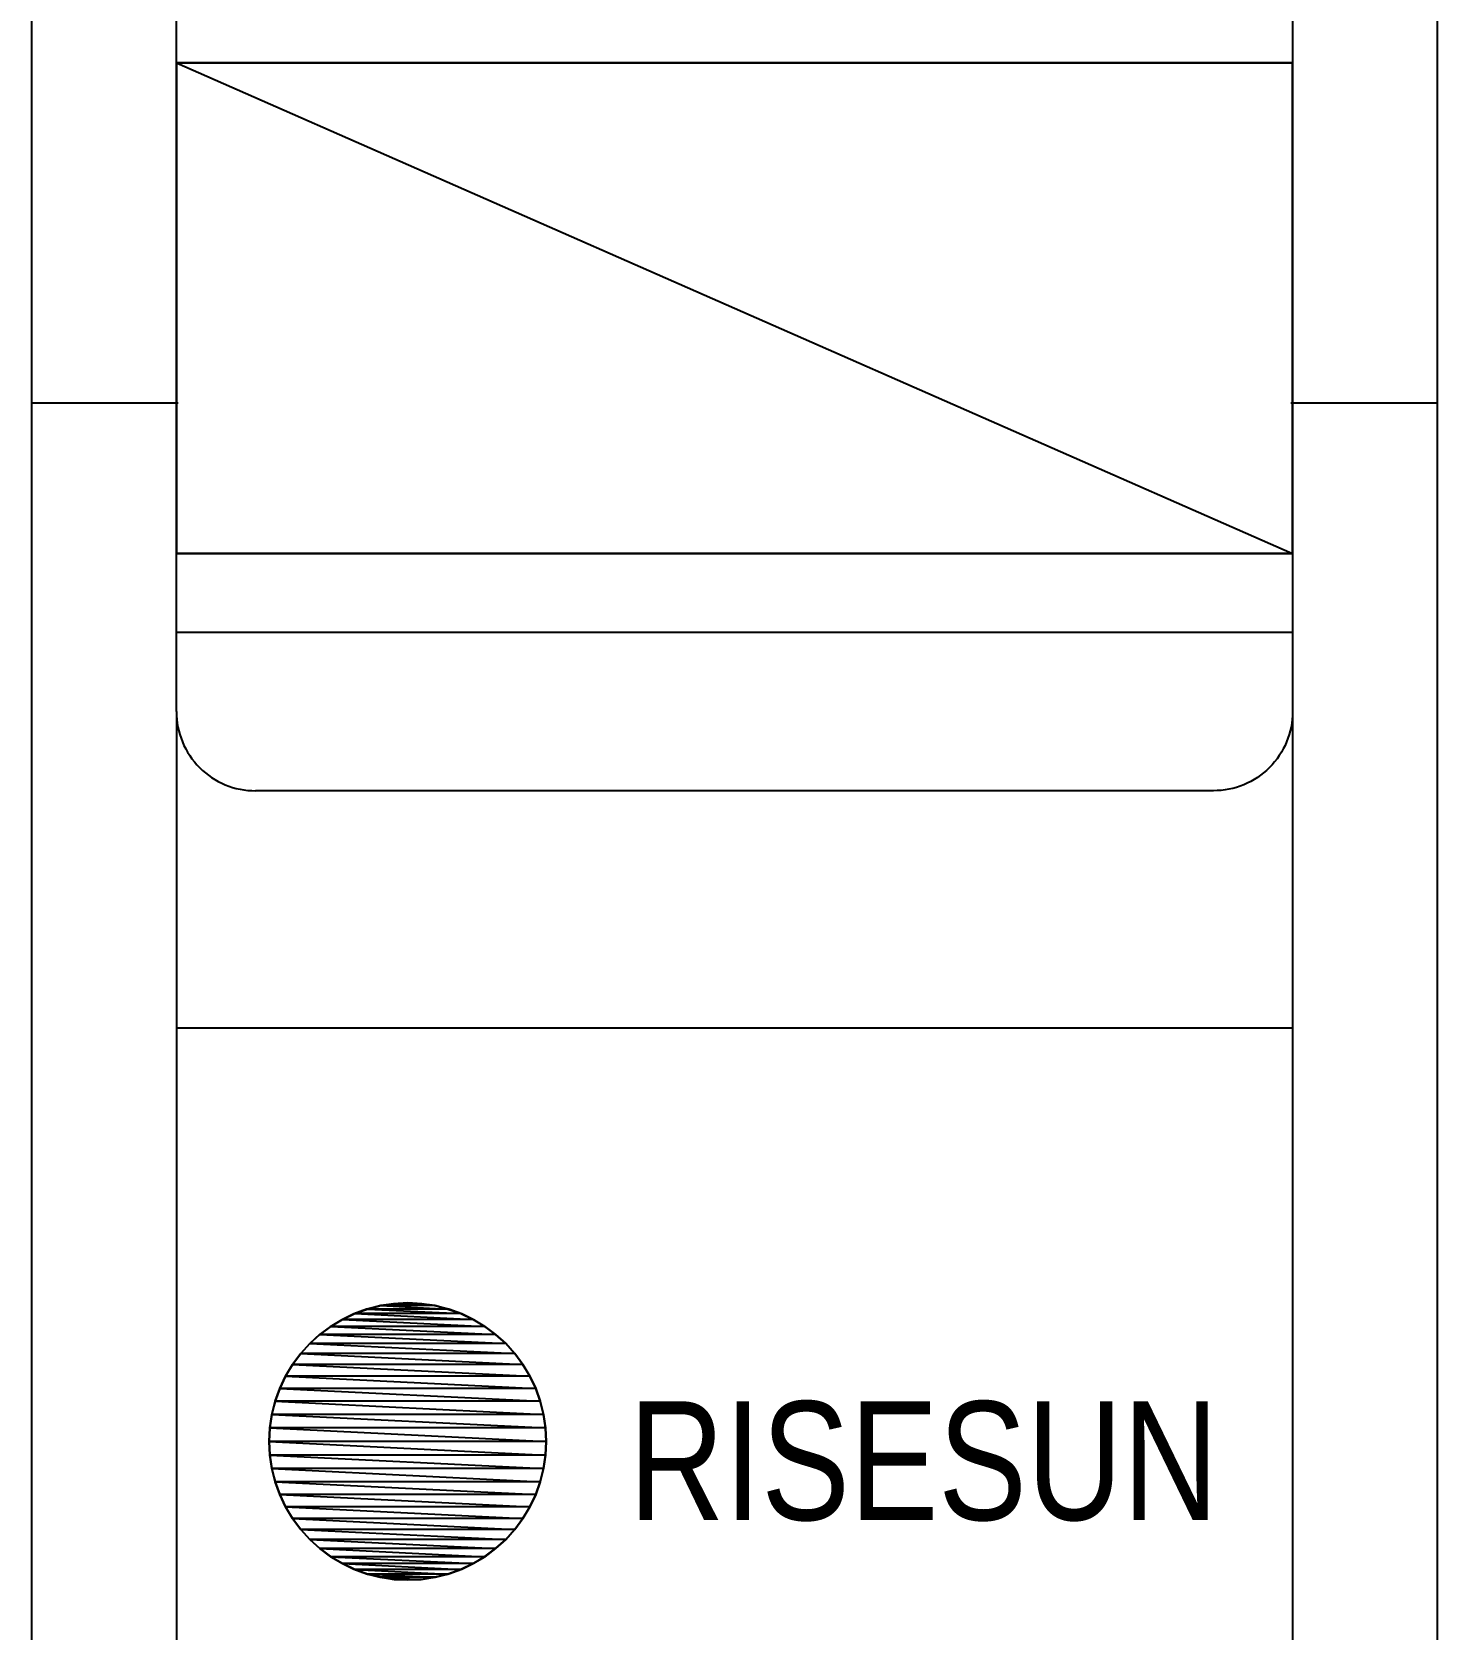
# Model space of a CAD drawing. Header units: millimetres. Extents: x 173893 to 258446, y -176540 to -123824.
# Drawn here: x 192800.99 to 192818.97, y -172798.23 to -172777.8 of the extents above; entities that cross this region are included whole.
import ezdxf

# ---------------------------------------------------------------- set-up
doc = ezdxf.new("R2010")
doc.units = ezdxf.units.MM
doc.header["$LTSCALE"] = 3
doc.linetypes.add('NEW_LINE159', pattern=[0.7, 0.5, -0.2])
doc.layers.add('DUT', color=7, linetype='Continuous')
doc.styles.add('Arial', font='arial.ttf')

msp = doc.modelspace()

# ---------------------------------------------------------------- linework, layer by layer
for p, q in [((192800.995, -172838.335), (192800.995, -172758.854)), ((192818.967, -172758.854), (192818.967, -172838.335)), ((192802.843, -172778.193), (192802.843, -172776.168)), ((192817.119, -172776.168), (192817.119, -172778.193)), ((192802.843, -172778.193), (192817.119, -172778.193)), ((192802.843, -172784.47), (192802.843, -172778.193)), ((192817.119, -172778.193), (192817.119, -172784.47)), ((192800.995, -172782.546), (192802.863, -172782.546)), ((192817.098, -172782.546), (192818.967, -172782.546)), ((192802.843, -172786.495), (192802.843, -172784.47)), ((192817.119, -172784.47), (192802.843, -172784.47)), ((192817.119, -172784.47), (192817.119, -172786.495)), ((192817.119, -172785.483), (192802.843, -172785.483)), ((192802.843, -172786.495), (192802.843, -172786.495)), ((192802.843, -172786.495), (192802.844, -172786.545)), ((192802.843, -172786.495), (192802.843, -172817.883)), ((192802.844, -172786.545), (192802.847, -172786.595)), ((192802.847, -172786.595), (192802.853, -172786.644)), ((192817.114, -172786.595), (192817.108, -172786.644)), ((192817.117, -172786.545), (192817.114, -172786.595)), ((192817.119, -172786.495), (192817.117, -172786.545)), ((192817.119, -172786.495), (192817.119, -172786.495)), ((192817.119, -172786.495), (192817.119, -172817.883)), ((192802.853, -172786.644), (192802.862, -172786.693)), ((192802.862, -172786.693), (192802.873, -172786.742)), ((192802.873, -172786.742), (192802.886, -172786.789)), ((192802.886, -172786.789), (192802.902, -172786.836)), ((192802.902, -172786.836), (192802.92, -172786.882)), ((192817.059, -172786.836), (192817.042, -172786.882)), ((192817.075, -172786.789), (192817.059, -172786.836)), ((192817.088, -172786.742), (192817.075, -172786.789)), ((192817.099, -172786.693), (192817.088, -172786.742)), ((192817.108, -172786.644), (192817.099, -172786.693)), ((192802.92, -172786.882), (192802.939, -172786.928)), ((192802.939, -172786.928), (192802.962, -172786.972)), ((192802.962, -172786.972), (192802.986, -172787.015)), ((192802.986, -172787.015), (192803.013, -172787.057)), ((192816.975, -172787.015), (192816.949, -172787.057)), ((192816.999, -172786.972), (192816.975, -172787.015)), ((192817.022, -172786.928), (192816.999, -172786.972)), ((192817.042, -172786.882), (192817.022, -172786.928)), ((192803.013, -172787.057), (192803.041, -172787.097)), ((192803.041, -172787.097), (192803.072, -172787.137)), ((192803.072, -172787.137), (192803.104, -172787.175)), ((192803.104, -172787.175), (192803.139, -172787.211)), ((192803.139, -172787.211), (192803.139, -172787.211)), ((192803.139, -172787.211), (192803.175, -172787.246)), ((192803.175, -172787.246), (192803.213, -172787.278)), ((192816.786, -172787.246), (192816.748, -172787.278)), ((192816.822, -172787.211), (192816.786, -172787.246)), ((192816.857, -172787.175), (192816.822, -172787.211)), ((192816.822, -172787.211), (192816.822, -172787.211)), ((192816.889, -172787.137), (192816.857, -172787.175)), ((192816.92, -172787.097), (192816.889, -172787.137)), ((192816.949, -172787.057), (192816.92, -172787.097)), ((192803.213, -172787.278), (192803.252, -172787.309)), ((192803.252, -172787.309), (192803.293, -172787.337)), ((192803.293, -172787.337), (192803.335, -172787.364)), ((192803.335, -172787.364), (192803.378, -172787.388)), ((192803.378, -172787.388), (192803.422, -172787.41)), ((192803.422, -172787.41), (192803.467, -172787.43)), ((192803.467, -172787.43), (192803.513, -172787.448)), ((192803.513, -172787.448), (192803.56, -172787.464)), ((192816.447, -172787.448), (192816.401, -172787.464)), ((192816.494, -172787.43), (192816.447, -172787.448)), ((192816.539, -172787.41), (192816.494, -172787.43)), ((192816.583, -172787.388), (192816.539, -172787.41)), ((192816.626, -172787.364), (192816.583, -172787.388)), ((192816.668, -172787.337), (192816.626, -172787.364)), ((192816.708, -172787.309), (192816.668, -172787.337)), ((192816.748, -172787.278), (192816.708, -172787.309)), ((192803.56, -172787.464), (192803.608, -172787.477)), ((192803.608, -172787.477), (192803.656, -172787.488)), ((192803.656, -172787.488), (192803.705, -172787.496)), ((192803.705, -172787.496), (192803.755, -172787.503)), ((192803.755, -172787.503), (192803.805, -172787.506)), ((192803.805, -172787.506), (192803.855, -172787.508)), ((192816.106, -172787.508), (192803.855, -172787.508)), ((192816.156, -172787.506), (192816.106, -172787.508)), ((192816.206, -172787.503), (192816.156, -172787.506)), ((192816.256, -172787.496), (192816.206, -172787.503)), ((192816.305, -172787.488), (192816.256, -172787.496)), ((192816.353, -172787.477), (192816.305, -172787.488)), ((192816.401, -172787.464), (192816.353, -172787.477)), ((192817.119, -172790.545), (192802.843, -172790.545))]:
    msp.add_line(p, q)
at = {"color": 144}
for p, q in [((192802.843, -172778.193), (192817.119, -172778.193)), ((192802.843, -172778.193), (192802.843, -172778.193)), ((192802.843, -172778.193), (192817.119, -172784.47)), ((192802.843, -172784.47), (192802.843, -172778.193)), ((192802.843, -172778.193), (192817.119, -172784.47)), ((192817.119, -172778.193), (192802.843, -172778.193)), ((192802.843, -172778.193), (192817.119, -172778.193)), ((192802.843, -172778.193), (192802.843, -172784.47)), ((192817.119, -172784.47), (192817.119, -172778.193)), ((192817.119, -172778.193), (192817.119, -172784.47)), ((192817.119, -172784.47), (192802.843, -172784.47)), ((192802.843, -172784.47), (192817.119, -172784.47)), ((192802.843, -172784.47), (192802.843, -172784.47)), ((192802.843, -172784.47), (192817.119, -172784.47))]:
    msp.add_line(p, q, dxfattribs=at)
at = {"color": 251}
for p, q in [((192804.966, -172794.271), (192805.123, -172794.196)), ((192805.123, -172794.196), (192804.966, -172794.271)), ((192805.123, -172794.196), (192805.287, -172794.138)), ((192805.287, -172794.138), (192805.123, -172794.196)), ((192806.479, -172794.196), (192805.123, -172794.196)), ((192805.123, -172794.196), (192806.637, -172794.271)), ((192805.123, -172794.196), (192806.637, -172794.271)), ((192806.479, -172794.196), (192805.123, -172794.196)), ((192805.287, -172794.138), (192805.456, -172794.095)), ((192805.456, -172794.095), (192805.287, -172794.138)), ((192806.316, -172794.138), (192805.287, -172794.138)), ((192805.287, -172794.138), (192806.479, -172794.196)), ((192805.287, -172794.138), (192806.479, -172794.196)), ((192806.316, -172794.138), (192805.287, -172794.138)), ((192805.456, -172794.095), (192805.628, -172794.07)), ((192805.628, -172794.07), (192805.456, -172794.095)), ((192806.147, -172794.095), (192805.456, -172794.095)), ((192805.456, -172794.095), (192806.316, -172794.138)), ((192805.456, -172794.095), (192806.316, -172794.138)), ((192806.147, -172794.095), (192805.456, -172794.095)), ((192805.628, -172794.07), (192805.801, -172794.061)), ((192805.801, -172794.061), (192805.628, -172794.07)), ((192805.975, -172794.07), (192805.628, -172794.07)), ((192805.628, -172794.07), (192806.147, -172794.095)), ((192805.628, -172794.07), (192806.147, -172794.095)), ((192805.975, -172794.07), (192805.628, -172794.07)), ((192805.801, -172794.061), (192805.975, -172794.07)), ((192805.975, -172794.07), (192805.801, -172794.061)), ((192806.147, -172794.095), (192805.975, -172794.07)), ((192805.975, -172794.07), (192806.147, -172794.095)), ((192806.316, -172794.138), (192806.147, -172794.095)), ((192806.147, -172794.095), (192806.316, -172794.138)), ((192806.479, -172794.196), (192806.316, -172794.138)), ((192806.316, -172794.138), (192806.479, -172794.196)), ((192806.637, -172794.271), (192806.479, -172794.196)), ((192806.479, -172794.196), (192806.637, -172794.271)), ((192804.677, -172794.464), (192804.817, -172794.36)), ((192804.817, -172794.36), (192804.677, -172794.464)), ((192804.817, -172794.36), (192804.966, -172794.271)), ((192804.966, -172794.271), (192804.817, -172794.36)), ((192806.786, -172794.36), (192804.817, -172794.36)), ((192804.817, -172794.36), (192806.925, -172794.464)), ((192804.817, -172794.36), (192806.925, -172794.464)), ((192806.786, -172794.36), (192804.817, -172794.36)), ((192806.637, -172794.271), (192804.966, -172794.271)), ((192804.966, -172794.271), (192806.786, -172794.36)), ((192804.966, -172794.271), (192806.786, -172794.36)), ((192806.637, -172794.271), (192804.966, -172794.271)), ((192806.786, -172794.36), (192806.637, -172794.271)), ((192806.637, -172794.271), (192806.786, -172794.36)), ((192806.925, -172794.464), (192806.786, -172794.36)), ((192806.786, -172794.36), (192806.925, -172794.464)), ((192804.432, -172794.709), (192804.548, -172794.58)), ((192804.548, -172794.58), (192804.432, -172794.709)), ((192804.548, -172794.58), (192804.677, -172794.464)), ((192804.677, -172794.464), (192804.548, -172794.58)), ((192807.054, -172794.58), (192804.548, -172794.58)), ((192804.548, -172794.58), (192807.171, -172794.709)), ((192804.548, -172794.58), (192807.171, -172794.709)), ((192807.054, -172794.58), (192804.548, -172794.58)), ((192806.925, -172794.464), (192804.677, -172794.464)), ((192804.677, -172794.464), (192807.054, -172794.58)), ((192804.677, -172794.464), (192807.054, -172794.58)), ((192806.925, -172794.464), (192804.677, -172794.464)), ((192807.054, -172794.58), (192806.925, -172794.464)), ((192806.925, -172794.464), (192807.054, -172794.58)), ((192807.171, -172794.709), (192807.054, -172794.58)), ((192807.054, -172794.58), (192807.171, -172794.709)), ((192804.328, -172794.849), (192804.432, -172794.709)), ((192804.432, -172794.709), (192804.328, -172794.849)), ((192807.171, -172794.709), (192804.432, -172794.709)), ((192804.432, -172794.709), (192807.275, -172794.849)), ((192804.432, -172794.709), (192807.275, -172794.849)), ((192807.171, -172794.709), (192804.432, -172794.709)), ((192807.275, -172794.849), (192807.171, -172794.709)), ((192807.171, -172794.709), (192807.275, -172794.849)), ((192804.164, -172795.155), (192804.239, -172794.998)), ((192804.239, -172794.998), (192804.164, -172795.155)), ((192804.239, -172794.998), (192804.328, -172794.849)), ((192804.328, -172794.849), (192804.239, -172794.998)), ((192807.364, -172794.998), (192804.239, -172794.998)), ((192804.239, -172794.998), (192807.438, -172795.155)), ((192804.239, -172794.998), (192807.438, -172795.155)), ((192807.364, -172794.998), (192804.239, -172794.998)), ((192807.275, -172794.849), (192804.328, -172794.849)), ((192804.328, -172794.849), (192807.364, -172794.998)), ((192804.328, -172794.849), (192807.364, -172794.998)), ((192807.275, -172794.849), (192804.328, -172794.849)), ((192807.364, -172794.998), (192807.275, -172794.849)), ((192807.275, -172794.849), (192807.364, -172794.998)), ((192807.438, -172795.155), (192807.364, -172794.998)), ((192807.364, -172794.998), (192807.438, -172795.155)), ((192804.106, -172795.319), (192804.164, -172795.155)), ((192804.164, -172795.155), (192804.106, -172795.319)), ((192807.438, -172795.155), (192804.164, -172795.155)), ((192804.164, -172795.155), (192807.497, -172795.319)), ((192804.164, -172795.155), (192807.497, -172795.319)), ((192807.438, -172795.155), (192804.164, -172795.155)), ((192807.497, -172795.319), (192807.438, -172795.155)), ((192807.438, -172795.155), (192807.497, -172795.319)), ((192804.064, -172795.488), (192804.106, -172795.319)), ((192804.106, -172795.319), (192804.064, -172795.488)), ((192807.497, -172795.319), (192804.106, -172795.319)), ((192804.106, -172795.319), (192807.539, -172795.488)), ((192804.106, -172795.319), (192807.539, -172795.488)), ((192807.497, -172795.319), (192804.106, -172795.319)), ((192807.539, -172795.488), (192807.497, -172795.319)), ((192807.497, -172795.319), (192807.539, -172795.488)), ((192804.038, -172795.66), (192804.064, -172795.488)), ((192804.064, -172795.488), (192804.038, -172795.66)), ((192807.539, -172795.488), (192804.064, -172795.488)), ((192804.064, -172795.488), (192807.565, -172795.66)), ((192804.064, -172795.488), (192807.565, -172795.66)), ((192807.539, -172795.488), (192804.064, -172795.488)), ((192807.565, -172795.66), (192807.539, -172795.488)), ((192807.539, -172795.488), (192807.565, -172795.66)), ((192804.03, -172795.833), (192804.038, -172795.66)), ((192804.038, -172795.66), (192804.03, -172795.833)), ((192807.573, -172795.833), (192804.03, -172795.833)), ((192804.03, -172795.833), (192807.565, -172796.007)), ((192804.038, -172796.007), (192804.03, -172795.833)), ((192804.03, -172795.833), (192807.565, -172796.007)), ((192807.573, -172795.833), (192804.03, -172795.833)), ((192804.03, -172795.833), (192804.038, -172796.007)), ((192807.565, -172795.66), (192804.038, -172795.66)), ((192804.038, -172795.66), (192807.573, -172795.833)), ((192804.038, -172795.66), (192807.573, -172795.833)), ((192807.565, -172795.66), (192804.038, -172795.66)), ((192807.573, -172795.833), (192807.565, -172795.66)), ((192807.565, -172795.66), (192807.573, -172795.833)), ((192807.565, -172796.007), (192807.573, -172795.833)), ((192807.573, -172795.833), (192807.565, -172796.007)), ((192807.565, -172796.007), (192804.038, -172796.007)), ((192804.038, -172796.007), (192807.539, -172796.179)), ((192804.064, -172796.179), (192804.038, -172796.007)), ((192804.038, -172796.007), (192807.539, -172796.179)), ((192807.565, -172796.007), (192804.038, -172796.007)), ((192804.038, -172796.007), (192804.064, -172796.179)), ((192807.539, -172796.179), (192807.565, -172796.007)), ((192807.565, -172796.007), (192807.539, -172796.179)), ((192807.539, -172796.179), (192804.064, -172796.179)), ((192804.064, -172796.179), (192807.497, -172796.348)), ((192804.106, -172796.348), (192804.064, -172796.179)), ((192804.064, -172796.179), (192807.497, -172796.348)), ((192807.539, -172796.179), (192804.064, -172796.179)), ((192804.064, -172796.179), (192804.106, -172796.348)), ((192807.497, -172796.348), (192807.539, -172796.179)), ((192807.539, -172796.179), (192807.497, -172796.348)), ((192807.497, -172796.348), (192804.106, -172796.348)), ((192804.106, -172796.348), (192807.438, -172796.511)), ((192804.164, -172796.511), (192804.106, -172796.348)), ((192804.106, -172796.348), (192807.438, -172796.511)), ((192807.497, -172796.348), (192804.106, -172796.348)), ((192804.106, -172796.348), (192804.164, -172796.511)), ((192807.438, -172796.511), (192807.497, -172796.348)), ((192807.497, -172796.348), (192807.438, -172796.511)), ((192807.438, -172796.511), (192804.164, -172796.511)), ((192804.164, -172796.511), (192807.364, -172796.669)), ((192804.239, -172796.669), (192804.164, -172796.511)), ((192804.164, -172796.511), (192807.364, -172796.669)), ((192807.438, -172796.511), (192804.164, -172796.511)), ((192804.164, -172796.511), (192804.239, -172796.669)), ((192807.364, -172796.669), (192807.438, -172796.511)), ((192807.438, -172796.511), (192807.364, -172796.669)), ((192807.364, -172796.669), (192804.239, -172796.669)), ((192804.239, -172796.669), (192807.275, -172796.818)), ((192804.328, -172796.818), (192804.239, -172796.669)), ((192804.239, -172796.669), (192807.275, -172796.818)), ((192807.364, -172796.669), (192804.239, -172796.669)), ((192804.239, -172796.669), (192804.328, -172796.818)), ((192807.275, -172796.818), (192804.328, -172796.818)), ((192804.328, -172796.818), (192807.171, -172796.957)), ((192804.432, -172796.957), (192804.328, -172796.818)), ((192804.328, -172796.818), (192807.171, -172796.957)), ((192807.275, -172796.818), (192804.328, -172796.818)), ((192804.328, -172796.818), (192804.432, -172796.957)), ((192807.171, -172796.957), (192807.275, -172796.818)), ((192807.275, -172796.818), (192807.171, -172796.957)), ((192807.275, -172796.818), (192807.364, -172796.669)), ((192807.364, -172796.669), (192807.275, -172796.818)), ((192807.171, -172796.957), (192804.432, -172796.957)), ((192804.432, -172796.957), (192807.054, -172797.086)), ((192804.548, -172797.086), (192804.432, -172796.957)), ((192804.432, -172796.957), (192807.054, -172797.086)), ((192807.171, -172796.957), (192804.432, -172796.957)), ((192804.432, -172796.957), (192804.548, -172797.086)), ((192807.054, -172797.086), (192807.171, -172796.957)), ((192807.171, -172796.957), (192807.054, -172797.086)), ((192807.054, -172797.086), (192804.548, -172797.086)), ((192804.548, -172797.086), (192806.925, -172797.203)), ((192804.677, -172797.203), (192804.548, -172797.086)), ((192804.548, -172797.086), (192806.925, -172797.203)), ((192807.054, -172797.086), (192804.548, -172797.086)), ((192804.548, -172797.086), (192804.677, -172797.203)), ((192806.925, -172797.203), (192804.677, -172797.203)), ((192804.677, -172797.203), (192806.786, -172797.307)), ((192804.817, -172797.307), (192804.677, -172797.203)), ((192804.677, -172797.203), (192806.786, -172797.307)), ((192806.925, -172797.203), (192804.677, -172797.203)), ((192804.677, -172797.203), (192804.817, -172797.307)), ((192806.786, -172797.307), (192806.925, -172797.203)), ((192806.925, -172797.203), (192806.786, -172797.307)), ((192806.925, -172797.203), (192807.054, -172797.086)), ((192807.054, -172797.086), (192806.925, -172797.203)), ((192806.786, -172797.307), (192804.817, -172797.307)), ((192804.817, -172797.307), (192806.637, -172797.396)), ((192804.966, -172797.396), (192804.817, -172797.307)), ((192804.817, -172797.307), (192806.637, -172797.396)), ((192806.786, -172797.307), (192804.817, -172797.307)), ((192804.817, -172797.307), (192804.966, -172797.396)), ((192806.637, -172797.396), (192804.966, -172797.396)), ((192804.966, -172797.396), (192806.479, -172797.47)), ((192805.123, -172797.47), (192804.966, -172797.396)), ((192804.966, -172797.396), (192806.479, -172797.47)), ((192806.637, -172797.396), (192804.966, -172797.396)), ((192804.966, -172797.396), (192805.123, -172797.47)), ((192806.479, -172797.47), (192806.637, -172797.396)), ((192806.637, -172797.396), (192806.479, -172797.47)), ((192806.637, -172797.396), (192806.786, -172797.307)), ((192806.786, -172797.307), (192806.637, -172797.396)), ((192806.479, -172797.47), (192805.123, -172797.47)), ((192805.123, -172797.47), (192806.316, -172797.529)), ((192805.287, -172797.529), (192805.123, -172797.47)), ((192805.123, -172797.47), (192806.316, -172797.529)), ((192806.479, -172797.47), (192805.123, -172797.47)), ((192805.123, -172797.47), (192805.287, -172797.529)), ((192806.316, -172797.529), (192805.287, -172797.529)), ((192805.287, -172797.529), (192806.147, -172797.571)), ((192805.456, -172797.571), (192805.287, -172797.529)), ((192805.287, -172797.529), (192806.147, -172797.571)), ((192806.316, -172797.529), (192805.287, -172797.529)), ((192805.287, -172797.529), (192805.456, -172797.571)), ((192806.147, -172797.571), (192805.456, -172797.571)), ((192805.456, -172797.571), (192805.975, -172797.597)), ((192805.628, -172797.597), (192805.456, -172797.571)), ((192805.456, -172797.571), (192805.975, -172797.597)), ((192806.147, -172797.571), (192805.456, -172797.571)), ((192805.456, -172797.571), (192805.628, -172797.597)), ((192805.975, -172797.597), (192805.628, -172797.597)), ((192805.628, -172797.597), (192805.801, -172797.605)), ((192805.975, -172797.597), (192805.628, -172797.597)), ((192805.801, -172797.605), (192805.628, -172797.597)), ((192805.801, -172797.605), (192805.975, -172797.597)), ((192805.975, -172797.597), (192805.801, -172797.605)), ((192805.975, -172797.597), (192806.147, -172797.571)), ((192806.147, -172797.571), (192805.975, -172797.597)), ((192806.147, -172797.571), (192806.316, -172797.529)), ((192806.316, -172797.529), (192806.147, -172797.571)), ((192806.316, -172797.529), (192806.479, -172797.47)), ((192806.479, -172797.47), (192806.316, -172797.529))]:
    msp.add_line(p, q, dxfattribs=at)
at = {"color": 251, "linetype": 'NEW_LINE159'}
for p, q in [((192805.274, -172794.141), (192805.112, -172794.2)), ((192805.444, -172794.097), (192805.274, -172794.141)), ((192805.62, -172794.07), (192805.444, -172794.097)), ((192805.801, -172794.061), (192805.62, -172794.07)), ((192805.982, -172794.07), (192805.801, -172794.061)), ((192805.801, -172794.061), (192805.801, -172794.061)), ((192806.158, -172794.097), (192805.982, -172794.07)), ((192806.328, -172794.141), (192806.158, -172794.097)), ((192806.491, -172794.2), (192806.328, -172794.141)), ((192804.811, -172794.364), (192804.674, -172794.466)), ((192804.957, -172794.275), (192804.811, -172794.364)), ((192805.112, -172794.2), (192804.957, -172794.275)), ((192806.646, -172794.275), (192806.491, -172794.2)), ((192806.792, -172794.364), (192806.646, -172794.275)), ((192806.928, -172794.466), (192806.792, -172794.364)), ((192804.548, -172794.58), (192804.434, -172794.706)), ((192804.674, -172794.466), (192804.548, -172794.58)), ((192807.054, -172794.58), (192806.928, -172794.466)), ((192807.168, -172794.706), (192807.054, -172794.58)), ((192804.434, -172794.706), (192804.332, -172794.842)), ((192807.27, -172794.842), (192807.168, -172794.706)), ((192804.243, -172794.988), (192804.169, -172795.143)), ((192804.332, -172794.842), (192804.243, -172794.988)), ((192807.359, -172794.988), (192807.27, -172794.842)), ((192807.434, -172795.143), (192807.359, -172794.988)), ((192804.169, -172795.143), (192804.109, -172795.306)), ((192807.493, -172795.306), (192807.434, -172795.143)), ((192804.109, -172795.306), (192804.065, -172795.476)), ((192807.537, -172795.476), (192807.493, -172795.306)), ((192804.065, -172795.476), (192804.039, -172795.652)), ((192807.564, -172795.652), (192807.537, -172795.476)), ((192804.039, -172795.652), (192804.03, -172795.833)), ((192804.03, -172795.833), (192804.03, -172795.833)), ((192804.03, -172795.833), (192804.038, -172796.014)), ((192807.573, -172795.833), (192807.564, -172795.652)), ((192807.564, -172796.014), (192807.573, -172795.833)), ((192807.573, -172795.833), (192807.573, -172795.833)), ((192804.038, -172796.014), (192804.065, -172796.19)), ((192807.537, -172796.19), (192807.564, -172796.014)), ((192804.065, -172796.19), (192804.109, -172796.36)), ((192807.493, -172796.36), (192807.537, -172796.19)), ((192804.109, -172796.36), (192804.169, -172796.523)), ((192807.434, -172796.523), (192807.493, -172796.36)), ((192804.169, -172796.523), (192804.243, -172796.678)), ((192807.359, -172796.678), (192807.434, -172796.523)), ((192804.243, -172796.678), (192804.332, -172796.824)), ((192804.332, -172796.824), (192804.434, -172796.96)), ((192807.168, -172796.96), (192807.27, -172796.824)), ((192807.27, -172796.824), (192807.359, -172796.678)), ((192804.434, -172796.96), (192804.548, -172797.086)), ((192807.054, -172797.086), (192807.168, -172796.96)), ((192804.548, -172797.086), (192804.674, -172797.2)), ((192804.674, -172797.2), (192804.81, -172797.302)), ((192806.792, -172797.302), (192806.928, -172797.2)), ((192806.928, -172797.2), (192807.054, -172797.086)), ((192804.81, -172797.302), (192804.957, -172797.391)), ((192804.957, -172797.391), (192805.112, -172797.466)), ((192805.112, -172797.466), (192805.274, -172797.525)), ((192806.328, -172797.525), (192806.491, -172797.466)), ((192806.491, -172797.466), (192806.646, -172797.391)), ((192806.646, -172797.391), (192806.792, -172797.302)), ((192805.274, -172797.525), (192805.444, -172797.569)), ((192805.444, -172797.569), (192805.62, -172797.596)), ((192805.62, -172797.596), (192805.801, -172797.605)), ((192805.801, -172797.605), (192805.982, -172797.596)), ((192805.801, -172797.605), (192805.801, -172797.605)), ((192805.982, -172797.596), (192806.158, -172797.569)), ((192806.158, -172797.569), (192806.328, -172797.525))]:
    msp.add_line(p, q, dxfattribs=at)

# ---------------------------------------------------------------- texts
at = {"layer": 'DUT', "color": 251, "style": 'Arial', "oblique": 0, "width": 0.8}
msp.add_text('RISESUN', height=1.5186, dxfattribs=at).set_placement((192808.627, -172796.838))

doc.saveas('drawing.dxf')
